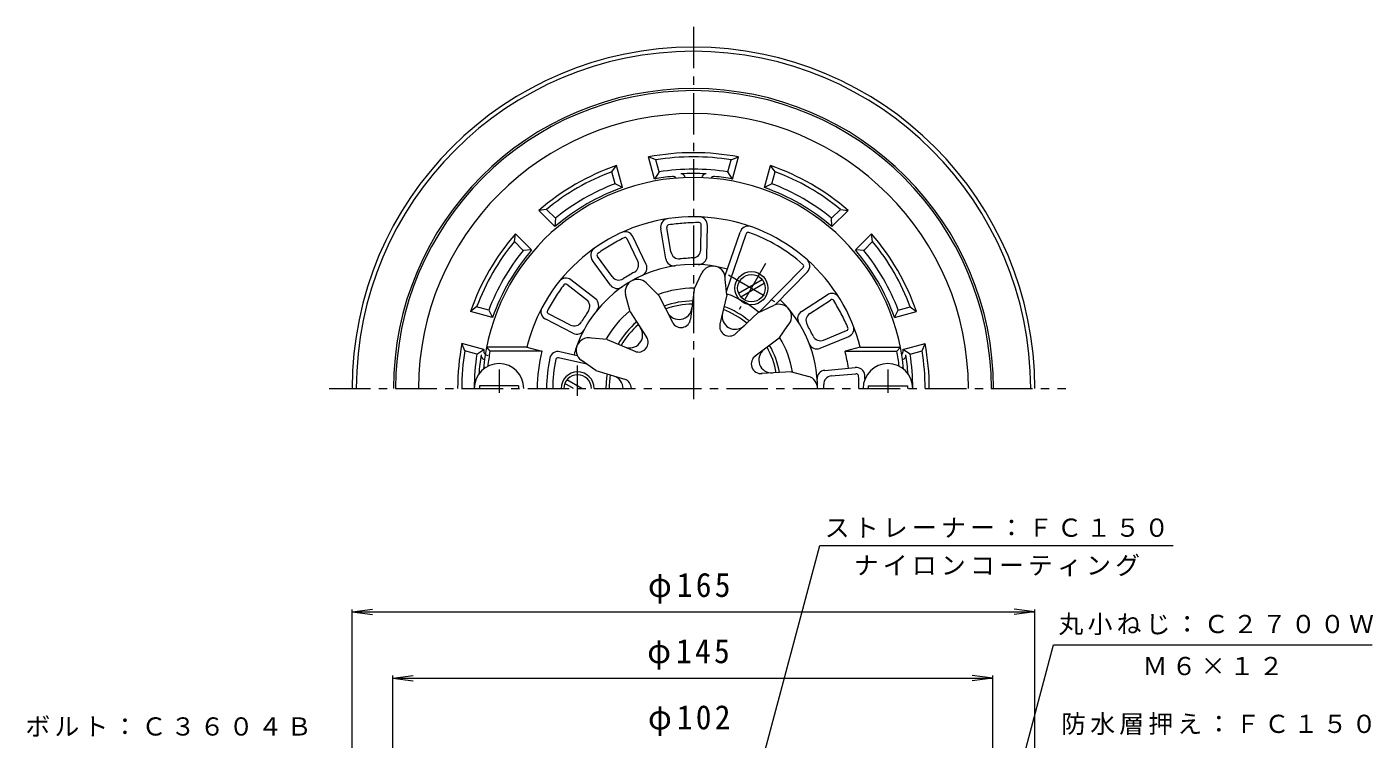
# Model space of a CAD drawing. Units: millimetres, scale not verified. Extents: x -185 to 148, y -231 to 263.
# Drawn here: x -182.5 to 142.8, y 90.4 to 262.6 of the extents above; entities that cross this region are included whole.
import ezdxf

# ---------------------------------------------------------------- set-up
doc = ezdxf.new("R2010")
doc.units = ezdxf.units.MM
doc.header["$LTSCALE"] = 2
doc.linetypes.add('CHAIN1', pattern=[8, 5, -1, 1, -1])
for name, color, linetype, lineweight in [('0-0', 3, 'Continuous', 9), ('0-1', 2, 'Continuous', 9), ('0-2', 6, 'Continuous', 5), ('0-4', 7, 'Continuous', 9), ('0-5', 7, 'Continuous', 9)]:
    doc.layers.add(name, color=color, linetype=linetype, lineweight=lineweight)
doc.styles.add('ＭＳ ゴシック', font='')
doc.styles.get('ＭＳ ゴシック').set_extended_font_data('MS Gothic')

msp = doc.modelspace()

# ---------------------------------------------------------------- linework, layer by layer
at = {"layer": '0-0', "linetype": 'CHAIN1'}
for p, q in [((-21.4, 262.578), (-21.4, 170.832)), ((-109.426, 175.18), (68.623, 175.18))]:
    msp.add_line(p, q, dxfattribs=at)
at = {"layer": '0-0'}
for radius in [82.5, 81.5]:
    msp.add_arc((-21.4, 175.18), radius, 0, 180, dxfattribs=at)
at = {"layer": '0-1'}
for p, q in [((-30.825, 225.81), (-32.253, 231.137)), ((-30.511, 230.433), (-32.253, 231.137)), ((-12.289, 230.433), (-10.547, 231.137)), ((-11.975, 225.81), (-10.547, 231.137)), ((-41.136, 227.586), (-39.98, 229.066)), ((-38.553, 223.739), (-39.98, 229.066)), ((-29.731, 227.521), (-30.511, 230.433)), ((-13.069, 227.521), (-12.289, 230.433)), ((-4.247, 223.739), (-2.82, 229.066)), ((-1.664, 227.586), (-2.82, 229.066)), ((-40.356, 224.674), (-41.136, 227.586)), ((-38.553, 223.739), (-40.356, 224.674)), ((-29.731, 227.521), (-30.825, 225.81)), ((-11.975, 225.81), (-13.069, 227.521)), ((-2.444, 224.674), (-4.247, 223.739)), ((-2.444, 224.674), (-1.664, 227.586)), ((-56.917, 218.475), (-58.777, 218.214)), ((-54.878, 214.314), (-58.777, 218.214)), ((-54.785, 216.343), (-56.917, 218.475)), ((11.985, 216.343), (14.117, 218.475)), ((12.078, 214.314), (15.977, 218.214)), ((14.117, 218.475), (15.977, 218.214)), ((-54.785, 216.343), (-54.878, 214.314)), ((12.078, 214.314), (11.985, 216.343)), ((-64.696, 210.697), (-64.434, 212.557)), ((-60.534, 208.657), (-64.434, 212.557)), ((17.734, 208.657), (21.634, 212.557)), ((21.896, 210.697), (21.634, 212.557)), ((-62.563, 208.565), (-64.696, 210.697)), ((-60.534, 208.657), (-62.563, 208.565)), ((19.763, 208.565), (17.734, 208.657)), ((19.763, 208.565), (21.896, 210.697)), ((-73.807, 194.916), (-75.287, 193.76)), ((-69.96, 192.332), (-75.287, 193.76)), ((-70.894, 194.136), (-73.807, 194.916)), ((-70.894, 194.136), (-69.96, 192.332)), ((27.16, 192.332), (28.094, 194.136)), ((27.16, 192.332), (32.487, 193.76)), ((28.094, 194.136), (31.007, 194.916)), ((31.007, 194.916), (32.487, 193.76)), ((-72.03, 184.605), (-77.357, 186.032)), ((-76.654, 184.291), (-77.357, 186.032)), ((29.23, 184.605), (34.557, 186.032)), ((33.854, 184.291), (34.557, 186.032)), ((-73.741, 183.51), (-76.654, 184.291)), ((-73.741, 183.51), (-72.03, 184.605)), ((30.941, 183.51), (29.23, 184.605)), ((30.941, 183.51), (33.854, 184.291))]:
    msp.add_line(p, q, dxfattribs=at)
at = {"layer": '0-1', "color": 4, "linetype": 'CHAIN1'}
for p, q in [((-3.972, 205.366), (-10.378, 194.27)), ((-12.937, 202.625), (-1.841, 196.219)), ((-49.4, 173.424), (-49.4, 180.7))]:
    msp.add_line(p, q, dxfattribs=at)
at = {"layer": '0-1', "color": 4}
for p, q in [((-10.495, 198.218), (-4.805, 201.504)), ((-9.995, 197.352), (-4.305, 200.638)), ((-50.4, 175.18), (-52.495, 176.389)), ((-48.4, 175.18), (-51.995, 177.255))]:
    msp.add_line(p, q, dxfattribs=at)
for radius in [4, 3.324]:
    msp.add_circle((-7.4, 199.428), radius, dxfattribs=at)
at = {"layer": '0-1'}
for centre, radius, start, end in [((-21.4, 175.18), 72.5, 0, 180), ((-21.4, 175.18), 72, 0, 180), ((-21.4, 175.18), 66.441, 0, 180), ((-21.4, 175.18), 57, 79.02406, 100.97594), ((-21.4, 175.18), 56, 80.63637, 99.36365), ((-21.4, 175.18), 57, 109.02406, 130.97594), ((-21.4, 175.18), 53, 80.95651, 99.04347), ((-21.4, 175.18), 57, 49.02406, 70.97594), ((-21.4, 175.18), 56, 110.63637, 129.36365), ((-21.4, 175.18), 53, 110.95651, 129.04347), ((-21.4, 175.18), 51.5, 95.68213, 100.54533), ((-26.4, 225.431), 1, 35.18959, 95.68202), ((-21.4, 175.18), 51.969, 86.62567, 93.37433), ((-24.4, 226.06), 1, 4.57698, 93.37471), ((-18.4, 226.06), 1, 86.62529, 175.42302), ((-16.4, 225.431), 1, 84.31798, 144.81041), ((-21.4, 175.18), 51.5, 79.45464, 84.31787), ((-21.4, 175.18), 53, 50.95651, 69.04347), ((-21.4, 175.18), 56, 50.63637, 69.36365), ((-21.4, 175.18), 51.5, 109.45464, 130.54533), ((-21.4, 175.18), 51.5, 49.45464, 70.54533), ((-21.4, 175.18), 57, 139.02406, 160.97594), ((-21.4, 175.18), 57, 19.02406, 40.97594), ((-21.4, 175.18), 56, 140.63637, 159.36365), ((-21.4, 175.18), 53, 140.95651, 159.04347), ((-21.4, 175.18), 51.5, 139.45464, 160.54533), ((-21.4, 175.18), 51.5, 19.45464, 40.54533), ((-21.4, 175.18), 53, 20.95651, 39.04347), ((-21.4, 175.18), 56, 20.63637, 39.36365), ((-21.4, 175.18), 57, 169.02405, 179.99998), ((-21.4, 175.18), 57, 0, 10.97594), ((-21.4, 175.18), 56, 170.63634, 179.99998), ((-21.4, 175.18), 53, 170.95651, 180), ((-21.4, 175.18), 51.969, 170.96971, 176.10098), ((-71.737, 183.18), 1, 170.97121, 270), ((-71.092, 184.18), 1, 169.7332, 270), ((-21.4, 175.18), 51.5, 169.45467, 169.73407), ((28.292, 184.18), 1, 309.7718, 10.2668), ((28.938, 183.18), 1, 280.23219, 9.02879), ((-21.4, 175.18), 51.5, 10.26593, 10.54533), ((-21.4, 175.18), 51.969, 3.89894, 9.03029), ((-21.4, 175.18), 53, 0, 9.04347), ((-21.4, 175.18), 56, 0, 9.36365)]:
    msp.add_arc(centre, radius, start, end, dxfattribs=at)
at = {"layer": '0-1', "color": 4}
for radius in [4, 3.324]:
    msp.add_arc((-49.4, 175.18), radius, 0, 180, dxfattribs=at)
at = {"layer": '0-2'}
for p, q in [((-32.836, 205.18), (-36.08, 211.926)), ((-28.096, 206.503), (-29.298, 213.778)), ((-26.851, 208.172), (-27.828, 214.085)), ((-19.628, 208.703), (-19.526, 214.695)), ((-18.155, 207.121), (-18.027, 214.606)), ((-13.788, 202.218), (-10.143, 212.935)), ((-13.432, 198.606), (-8.702, 212.513)), ((-34.862, 205.932), (-37.46, 211.333)), ((-41.442, 200.166), (-45.781, 206.128)), ((-41.079, 202.216), (-44.606, 207.062)), ((-21.23, 199.179), (-19.395, 203.11)), ((-5.49, 193.619), (5.088, 204.452)), ((-1.643, 195.411), (6.162, 203.404)), ((-47.232, 196.619), (-51.977, 200.28)), ((-45.083, 196.856), (-51.011, 201.429)), ((-29.768, 197.673), (-32.459, 200.307)), ((-21.23, 199.179), (-22.096, 191.969)), ((-13.351, 197.79), (-13.72, 201.537)), ((-36.696, 193.673), (-37.818, 197.864)), ((-29.768, 197.673), (-26.488, 191.194)), ((-13.351, 197.79), (-15.004, 190.718)), ((-5.843, 193.455), (-1.911, 195.287)), ((4.676, 193.782), (10.873, 197.778)), ((6.703, 193.304), (11.739, 196.552)), ((-51.12, 190.509), (-56.446, 193.256)), ((-36.696, 193.673), (-32.725, 187.593)), ((-5.843, 193.455), (-11.141, 188.488)), ((-50.524, 188.514), (-57.077, 191.894)), ((-0.701, 187.326), (1.425, 190.434)), ((10.062, 186.888), (15.601, 189.177)), ((-42.269, 187.032), (-46.024, 187.319)), ((-42.269, 187.032), (-35.592, 184.177)), ((-0.701, 187.326), (-6.512, 182.971)), ((9.197, 184.907), (16.115, 187.766)), ((-71.41, 185.18), (-70.583, 184.18)), ((-61.677, 185.18), (-71.41, 185.18)), ((-58.032, 184.18), (-70.583, 184.18)), ((-61.677, 185.18), (-58.032, 184.18)), ((-47.196, 181.049), (-54.061, 182.612)), ((-49.471, 183.105), (-53.729, 184.074)), ((18.877, 185.18), (15.232, 184.18)), ((15.232, 184.18), (27.783, 184.18)), ((18.877, 185.18), (28.61, 185.18)), ((28.61, 185.18), (27.783, 184.18)), ((-45.005, 179.514), (-48.558, 182.004)), ((-45.005, 179.514), (-38.055, 177.41)), ((2.265, 179.179), (-4.987, 178.78)), ((2.264, 179.179), (6.454, 178.055)), ((10.33, 179.563), (17.673, 180.228)), ((-63.65, 175.78), (-63.65, 175.18)), ((11.904, 178.199), (17.872, 178.74)), ((20.85, 175.78), (20.85, 175.18))]:
    msp.add_line(p, q, dxfattribs=at)
at = {"layer": '0-2', "linetype": 'CHAIN1'}
for p, q in [((-68.4, 179.787), (-68.4, 174.151)), ((25.6, 179.787), (25.6, 174.151))]:
    msp.add_line(p, q, dxfattribs=at)
at = {"layer": '0-2'}
for points in [[(-63.65, 175.78), (-73.15, 175.78), (-73.15, 175.18)], [(20.85, 175.78), (30.35, 175.78), (30.35, 175.18)]]:
    msp.add_lwpolyline(points, dxfattribs=at)
for centre, radius, start, end in [((-21.4, 175.18), 51, 5.23544, 174.76456), ((-21.4, 175.18), 41.5, 13.94345, 151.99609), ((-27.345, 214.229), 2, 98.77922, 193.02014), ((-21.4, 175.18), 40, 93.33945, 98.66273), ((-20.2, 175.268), 40, 89.73949, 95.06277), ((-20.02, 214.767), 0.5, 351.73672, 89.7403), ((-20.026, 214.656), 2, 358.57576, 88.00774), ((-20.367, 175.797), 40, 116.40616, 121.72945), ((-37.889, 211.073), 2, 25.24243, 114.67441), ((-37.934, 211.175), 0.5, 18.4034, 116.40697), ((-27.349, 214.229), 0.5, 98.66284, 196.66641), ((-8.208, 212.412), 2, 70.61256, 164.85349), ((-8.212, 212.413), 0.5, 70.49619, 168.49976), ((-21.4, 175.18), 40, 48.58307, 70.49591), ((-44.239, 207.408), 2, 125.44589, 219.68681), ((-21.4, 175.18), 40, 120.00612, 125.32941), ((-21.628, 208.737), 2, 272.44249, 359.01962), ((-44.242, 207.405), 0.5, 125.32951, 223.33308), ((-21.4, 175.18), 30, 74.08115, 137.7767), ((-36.664, 205.065), 2, 299.10916, 25.68629), ((-34.638, 204.313), 2, 294.43649, 25.68663), ((-26.123, 206.829), 2, 189.38228, 278.48683), ((-24.878, 208.498), 2, 189.38228, 275.95941), ((-21.4, 175.18), 31.5, 93.1069, 95.95947), ((-20.2, 175.268), 31.5, 92.44275, 95.29532), ((-20.155, 207.155), 2, 267.76982, 359.01996), ((4.731, 204.801), 0.5, 315.68094, 48.58325), ((4.731, 204.801), 2, 315.68094, 48.58325), ((-52.244, 199.855), 2, 51.9091, 141.34108), ((-39.462, 203.393), 2, 216.04895, 302.62608), ((-21.4, 175.18), 31.5, 119.77357, 122.62614), ((-20.367, 175.797), 31.5, 119.10942, 121.96199), ((-16.711, 201.769), 3, 355.56062, 153.46123), ((-20.754, 176.195), 40, 143.07283, 148.39612), ((-52.33, 199.926), 0.5, 45.07007, 143.07364), ((-39.824, 201.343), 2, 216.04895, 305.1535), ((-34.9, 198.562), 3, 35.56062, 193.46123), ((-21.4, 175.18), 24.24, 89.59406, 110.40605), ((-21.4, 175.18), 40, 146.67279, 151.99608), ((-21.4, 175.18), 30, 137.7767, 157.44492), ((-48.454, 195.036), 2, 325.77583, 52.35297), ((-46.305, 195.273), 2, 321.10316, 52.3533), ((-21.4, 175.18), 21.15, 90.46648, 109.53362), ((-21.4, 175.18), 20.38, 90.74443, 109.25571), ((-21.4, 175.18), 24.24, 49.59373, 70.40581), ((-0.717, 192.535), 3, 315.56062, 113.46123), ((-21.4, 175.18), 30, 0, 45.68077), ((12.064, 196.166), 2, 32.21632, 126.45724), ((12.061, 196.17), 0.5, 32.09995, 130.10352), ((-21.4, 175.179), 40, 26.77655, 32.09984), ((-21.4, 175.18), 41.5, 151.99609, 166.05655), ((-56.273, 193.73), 2, 152.11256, 246.35349), ((-56.275, 193.726), 0.5, 151.99619, 249.99976), ((-21.4, 175.18), 31.5, 146.44025, 149.29282), ((-20.754, 176.195), 31.5, 145.77609, 148.62866), ((-21.4, 175.18), 24.24, 129.59422, 150.40596), ((-24.898, 195.02), 3.146, 206.84773, 353.15253), ((-24.409, 192.246), 2.33, 206.84775, 353.15242), ((-11.327, 192.627), 3.147, 166.84723, 313.1524), ((-21.4, 175.18), 20.38, 50.74408, 69.25545), ((-21.4, 175.18), 21.15, 50.46611, 69.53334), ((5.76, 192.101), 2, 122.81938, 211.92393), ((7.787, 191.623), 2, 122.81938, 209.39651), ((-20.842, 174.114), 40, 23.17659, 28.49988), ((-50.203, 192.286), 2, 242.71562, 329.29276), ((-49.607, 190.291), 2, 242.71562, 331.82018), ((-21.4, 175.18), 21.15, 130.46671, 149.53346), ((-21.4, 175.18), 20.38, 130.74463, 149.25557), ((-36.833, 188.129), 3.146, 246.84773, 33.15253), ((-12.735, 190.188), 2.33, 166.85048, 313.15239), ((-21.4, 175.179), 31.5, 26.54401, 29.39658), ((-20.842, 174.114), 31.5, 25.87985, 28.73242), ((15.47, 189.66), 0.5, 285.17383, 23.1774), ((15.366, 189.621), 2, 292.01286, 21.44484), ((-21.4, 175.18), 30, 157.44492, 164.23296), ((-46.772, 184.414), 3, 75.56062, 233.46123), ((-34.676, 186.319), 2.33, 246.84775, 33.15242), ((-21.4, 175.18), 21.15, 10.46599, 29.53299), ((-21.4, 175.18), 24.24, 9.59354, 30.40552), ((8.433, 186.755), 2, 201.20692, 292.45706), ((9.299, 188.736), 2, 205.87959, 292.45673), ((-21.4, 175.18), 50, 169.63023, 173.85565), ((-22.896, 175.18), 36.27, 165.63258, 180), ((-21.4, 175.18), 35.5, 168.03593, 180), ((-54.172, 182.124), 2, 77.18056, 168.0361), ((-21.4, 175.18), 34, 168.03592, 180), ((-54.172, 182.124), 0.5, 77.18056, 168.0361), ((-5.115, 181.107), 2.33, 121.96426, 278.03435), ((-2.468, 182.07), 3.146, 126.84755, 273.15254), ((-21.4, 175.18), 20.38, 10.74391, 29.25508), ((-19.904, 175.18), 36.27, 7.76474, 14.36742), ((-21.4, 175.18), 50, 6.14435, 10.36977), ((-68.4, 175.18), 6, 0, 180), ((10.511, 177.571), 2, 95.18117, 184.28572), ((17.981, 178.248), 2, 4.57811, 98.81903), ((25.6, 175.18), 6, 0, 180), ((-21.4, 175.18), 21.15, 170.46655, 180), ((-21.4, 175.18), 20.38, 170.74452, 180), ((-41.546, 175.18), 3.146, 0, 73.15253), ((-38.73, 175.18), 2.33, 0, 73.15239), ((5.6, 175.179), 3, 0.00378, 73.46123), ((12.084, 176.207), 2, 95.18117, 181.7583), ((-21.4, 175.179), 31.5, 0.00018, 1.75836), ((17.98, 178.252), 0.5, 4.46173, 102.4653), ((-21.4, 175.179), 40, 0.00014, 4.46162), ((-21.4, 175.18), 41.5, 3.11127, 4.46153)]:
    msp.add_arc(centre, radius, start, end, dxfattribs=at)
at = {"layer": '0-4'}
for p, q in [((-103.9, 121.182), (-98.943, 121.835)), ((-103.9, -38.721), (-103.9, 121.782)), ((-103.9, 121.182), (61.1, 121.182)), ((-103.9, 121.182), (-98.943, 120.529)), ((61.1, 121.182), (56.143, 121.835)), ((61.1, 121.182), (56.143, 120.529)), ((61.1, -38.721), (61.1, 121.782)), ((-94.076, 105.182), (-89.119, 105.835)), ((-94.076, -32.818), (-94.076, 105.782)), ((-94.076, 105.182), (50.924, 105.182)), ((-94.076, 105.182), (-89.119, 104.529)), ((50.924, 105.182), (45.967, 105.835)), ((50.924, 105.182), (45.967, 104.529)), ((50.924, -32.818), (50.924, 105.782))]:
    msp.add_line(p, q, dxfattribs=at)
at = {"layer": '0-5'}
for p, q in [((-9.494, 67.615), (9.146, 137.182)), ((9.146, 137.182), (94.527, 137.182)), ((28.188, -26.559), (65.632, 113.182)), ((65.632, 113.182), (142.651, 113.182))]:
    msp.add_line(p, q, dxfattribs=at)

# ---------------------------------------------------------------- texts
at = {"layer": '0-4', "color": 2, "char_height": 5.865, "attachment_point": 7, "style": 'ＭＳ ゴシック'}
for s, insert in [('\\T1.21;\\W0.95;φ165', (-32.4, 123.182)), ('\\T1.21;\\W0.95;φ145', (-32.576, 107.182)), ('\\T1.21;\\W0.95;φ102', (-32.4, 91.182))]:
    msp.add_mtext(s, dxfattribs=dict(at, insert=insert))
at = {"layer": '0-5', "char_height": 4.399, "attachment_point": 7, "style": 'ＭＳ ゴシック'}
for s, insert in [('\\T1.17;ストレーナー：ＦＣ１５０', (10.337, 139.103)), ('\\T1.17;ナイロンコーティング', (17.337, 129.761)), ('\\T1.17;丸小ねじ：Ｃ２７００Ｗ', (66.831, 115.547)), ('\\T1.17;Ｍ６×１２', (87.141, 105.817)), ('\\T1.17;ボルト：Ｃ３６０４Ｂ', (-182.862, 91.02)), ('\\T1.17;防水層押え：ＦＣ１５０', (67.467, 91.422))]:
    msp.add_mtext(s, dxfattribs=dict(at, insert=insert))

doc.saveas('drawing.dxf')
